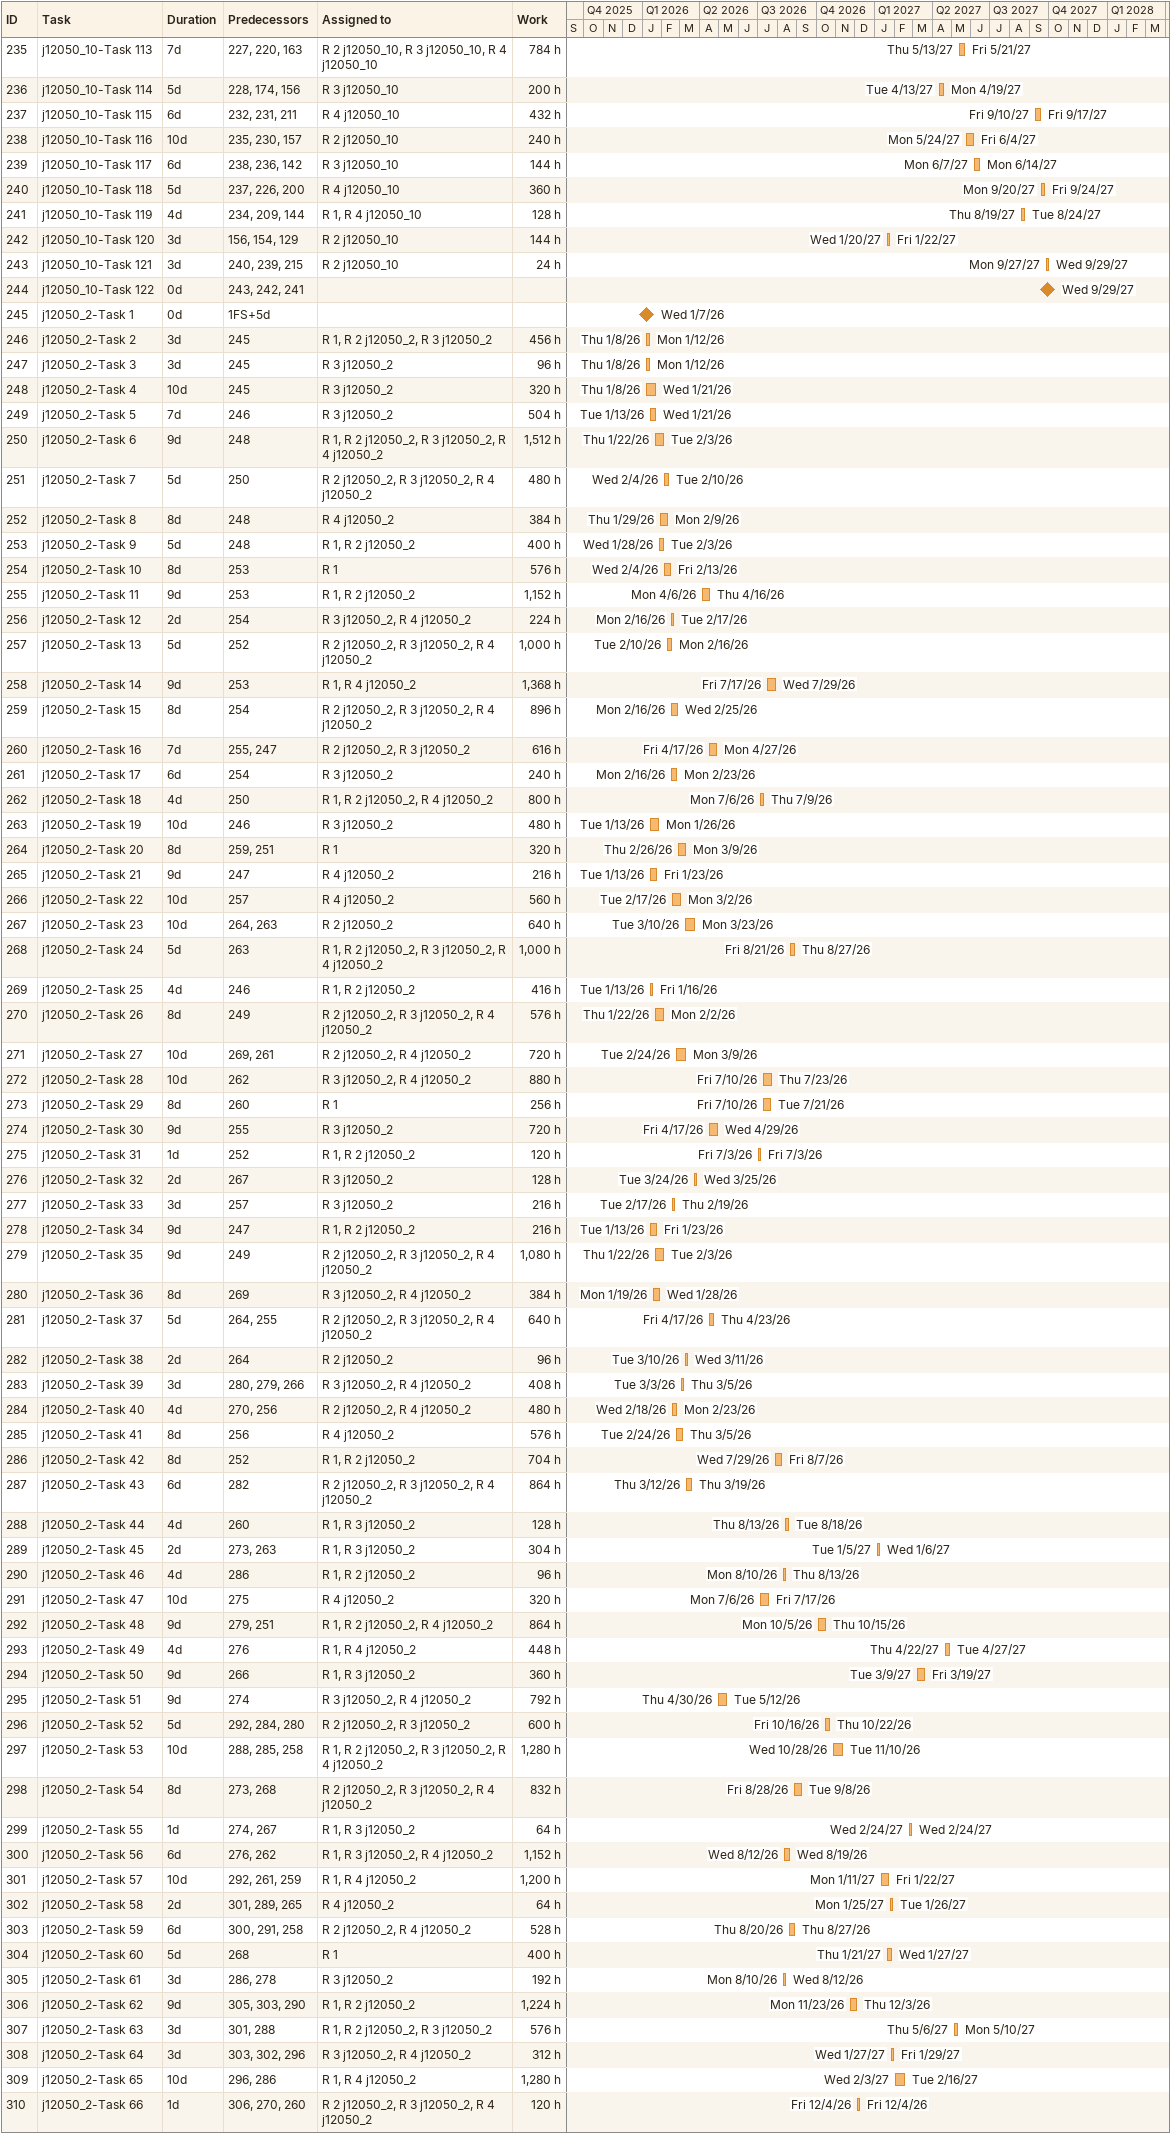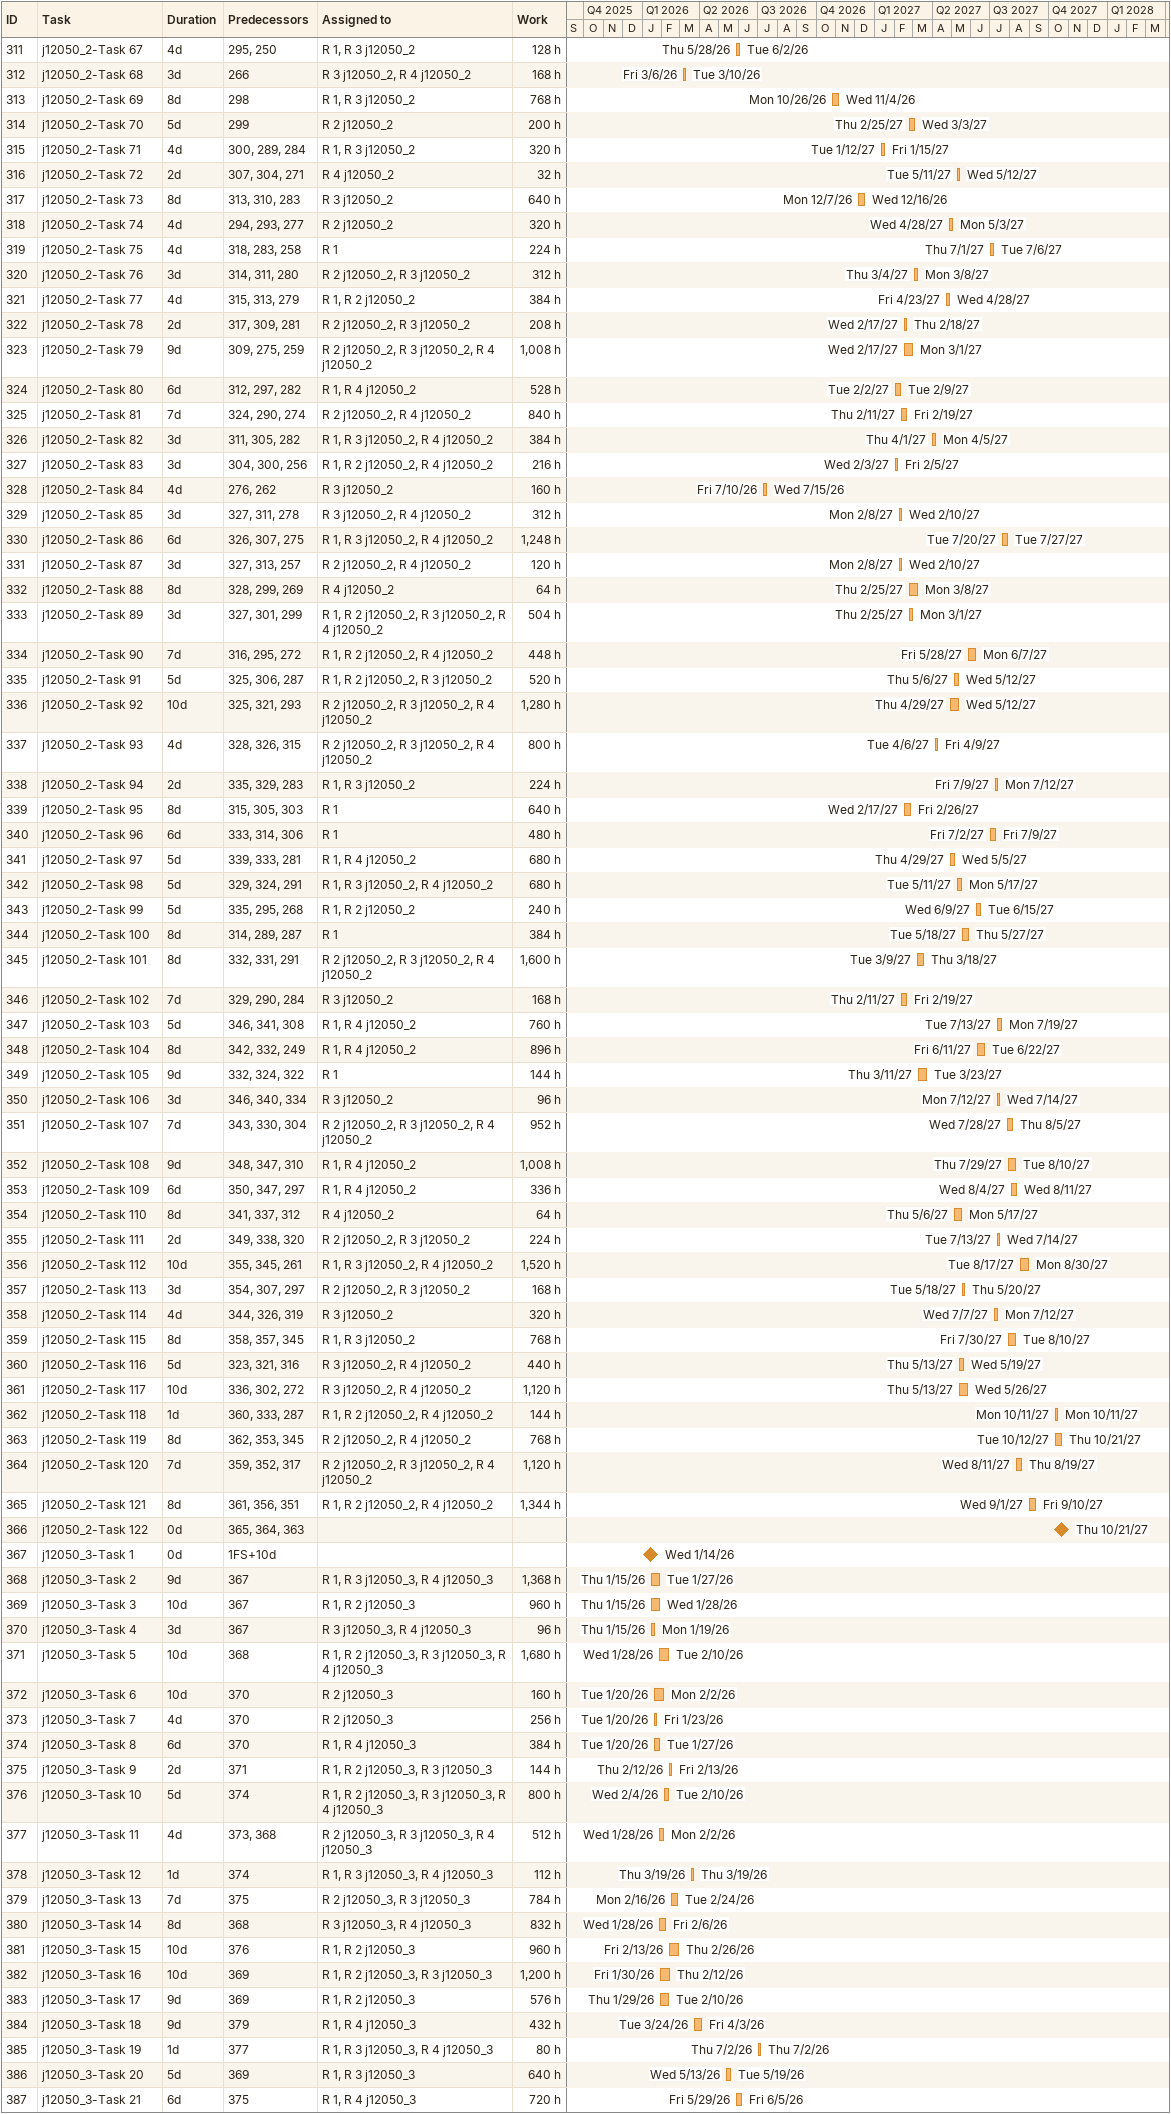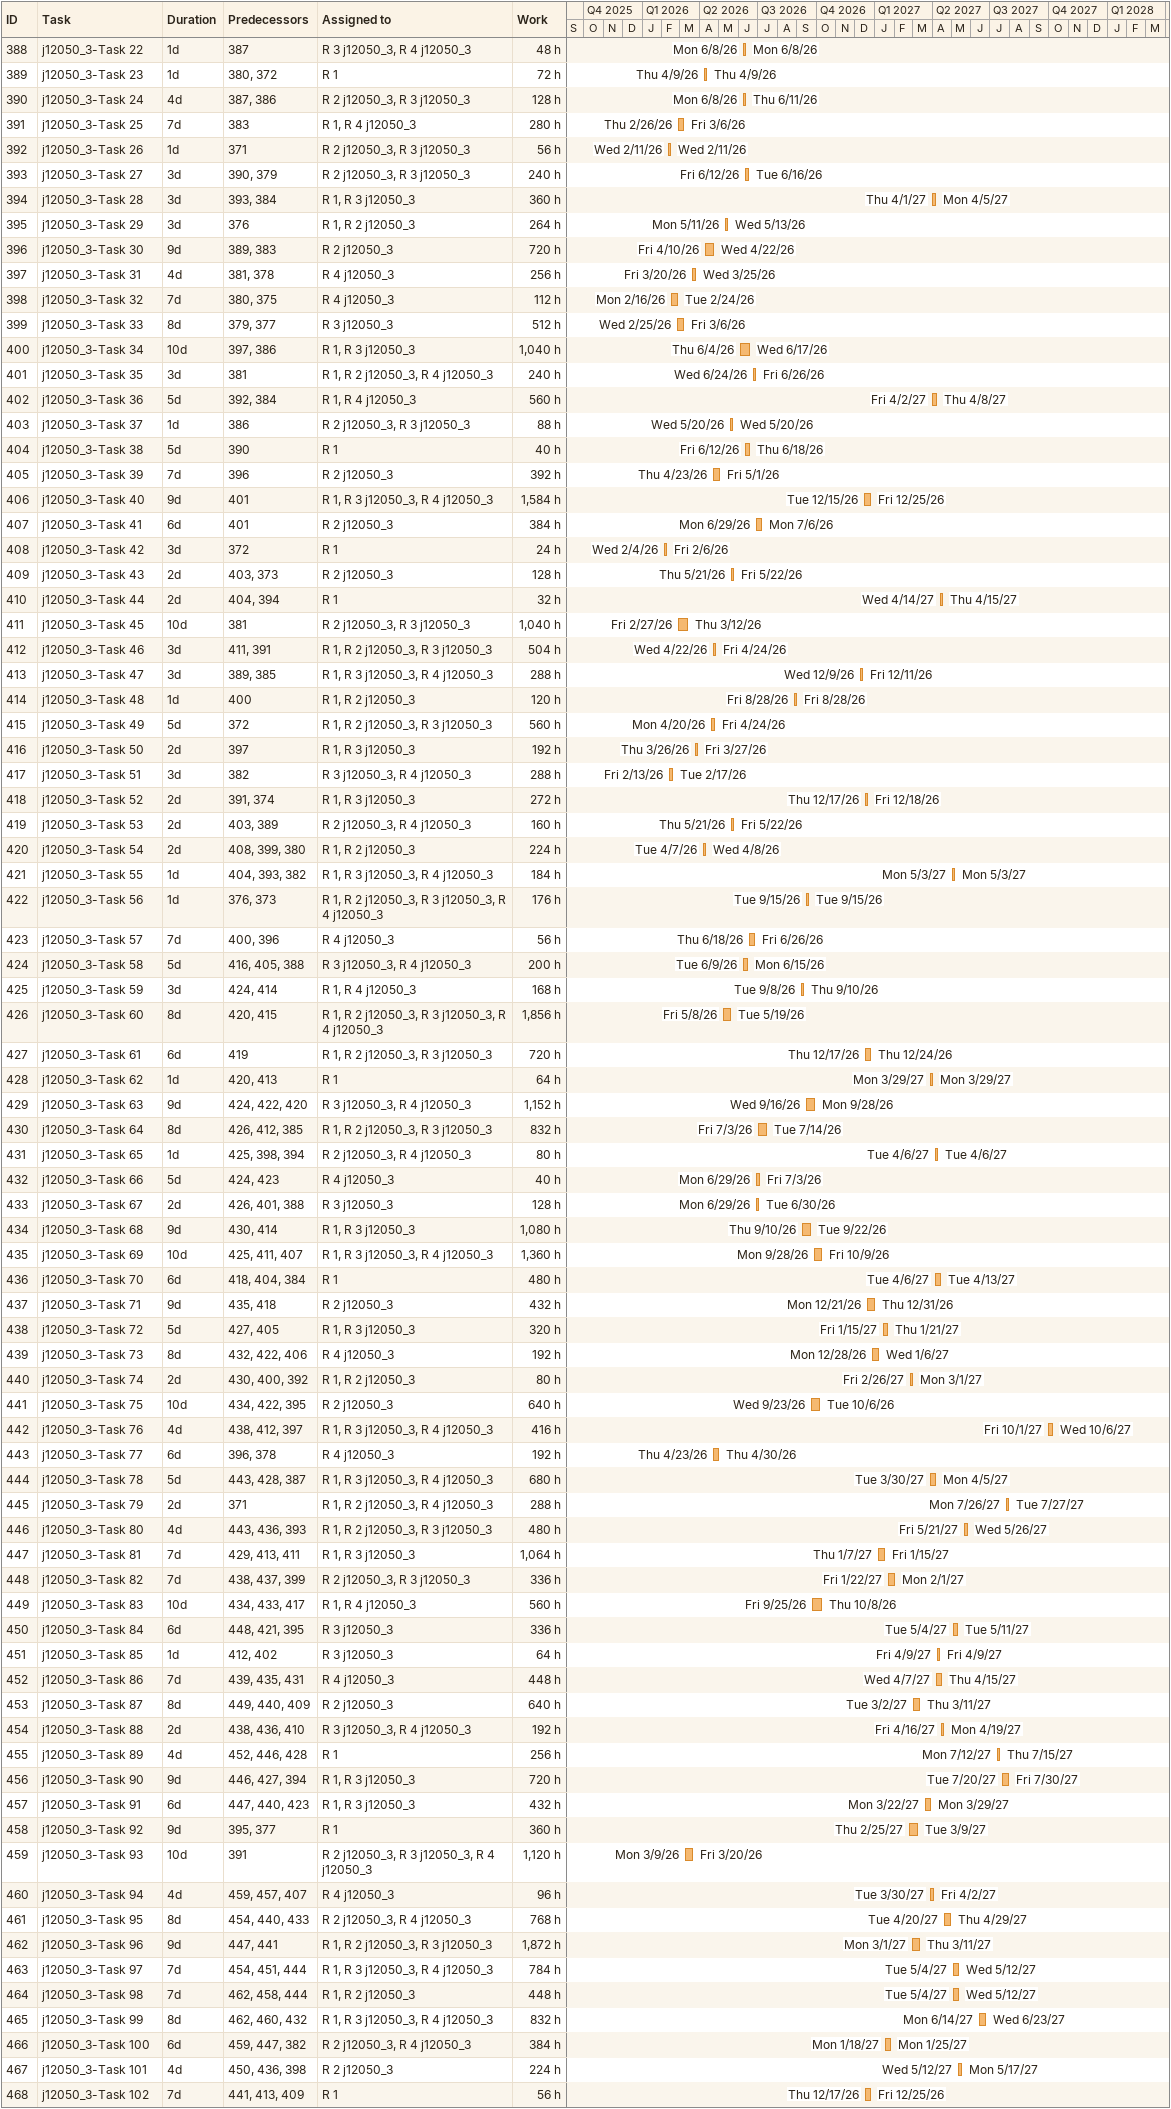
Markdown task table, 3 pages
| ID | Task | Duration | Start | Finish | Predecessors | Resources | Work (h) |
|---|---|---|---|---|---|---|---|
| 235 | j12050_10-Task 113 | 7d | 2027-05-13 | 2027-05-21 | 227, 220, 163 | R 2 j12050_10, R 3 j12050_10, R 4 j12050_10 | 784 |
| 236 | j12050_10-Task 114 | 5d | 2027-04-13 | 2027-04-19 | 228, 174, 156 | R 3 j12050_10 | 200 |
| 237 | j12050_10-Task 115 | 6d | 2027-09-10 | 2027-09-17 | 232, 231, 211 | R 4 j12050_10 | 432 |
| 238 | j12050_10-Task 116 | 10d | 2027-05-24 | 2027-06-04 | 235, 230, 157 | R 2 j12050_10 | 240 |
| 239 | j12050_10-Task 117 | 6d | 2027-06-07 | 2027-06-14 | 238, 236, 142 | R 3 j12050_10 | 144 |
| 240 | j12050_10-Task 118 | 5d | 2027-09-20 | 2027-09-24 | 237, 226, 200 | R 4 j12050_10 | 360 |
| 241 | j12050_10-Task 119 | 4d | 2027-08-19 | 2027-08-24 | 234, 209, 144 | R 1, R 4 j12050_10 | 128 |
| 242 | j12050_10-Task 120 | 3d | 2027-01-20 | 2027-01-22 | 156, 154, 129 | R 2 j12050_10 | 144 |
| 243 | j12050_10-Task 121 | 3d | 2027-09-27 | 2027-09-29 | 240, 239, 215 | R 2 j12050_10 | 24 |
| 244 | j12050_10-Task 122 | 0d | 2027-09-29 | 2027-09-29 | 243, 242, 241 |  |  |
| 245 | j12050_2-Task 1 | 0d | 2026-01-07 | 2026-01-07 | 1FS+5d |  |  |
| 246 | j12050_2-Task 2 | 3d | 2026-01-08 | 2026-01-12 | 245 | R 1, R 2 j12050_2, R 3 j12050_2 | 456 |
| 247 | j12050_2-Task 3 | 3d | 2026-01-08 | 2026-01-12 | 245 | R 3 j12050_2 | 96 |
| 248 | j12050_2-Task 4 | 10d | 2026-01-08 | 2026-01-21 | 245 | R 3 j12050_2 | 320 |
| 249 | j12050_2-Task 5 | 7d | 2026-01-13 | 2026-01-21 | 246 | R 3 j12050_2 | 504 |
| 250 | j12050_2-Task 6 | 9d | 2026-01-22 | 2026-02-03 | 248 | R 1, R 2 j12050_2, R 3 j12050_2, R 4 j12050_2 | 1512 |
| 251 | j12050_2-Task 7 | 5d | 2026-02-04 | 2026-02-10 | 250 | R 2 j12050_2, R 3 j12050_2, R 4 j12050_2 | 480 |
| 252 | j12050_2-Task 8 | 8d | 2026-01-29 | 2026-02-09 | 248 | R 4 j12050_2 | 384 |
| 253 | j12050_2-Task 9 | 5d | 2026-01-28 | 2026-02-03 | 248 | R 1, R 2 j12050_2 | 400 |
| 254 | j12050_2-Task 10 | 8d | 2026-02-04 | 2026-02-13 | 253 | R 1 | 576 |
| 255 | j12050_2-Task 11 | 9d | 2026-04-06 | 2026-04-16 | 253 | R 1, R 2 j12050_2 | 1152 |
| 256 | j12050_2-Task 12 | 2d | 2026-02-16 | 2026-02-17 | 254 | R 3 j12050_2, R 4 j12050_2 | 224 |
| 257 | j12050_2-Task 13 | 5d | 2026-02-10 | 2026-02-16 | 252 | R 2 j12050_2, R 3 j12050_2, R 4 j12050_2 | 1000 |
| 258 | j12050_2-Task 14 | 9d | 2026-07-17 | 2026-07-29 | 253 | R 1, R 4 j12050_2 | 1368 |
| 259 | j12050_2-Task 15 | 8d | 2026-02-16 | 2026-02-25 | 254 | R 2 j12050_2, R 3 j12050_2, R 4 j12050_2 | 896 |
| 260 | j12050_2-Task 16 | 7d | 2026-04-17 | 2026-04-27 | 255, 247 | R 2 j12050_2, R 3 j12050_2 | 616 |
| 261 | j12050_2-Task 17 | 6d | 2026-02-16 | 2026-02-23 | 254 | R 3 j12050_2 | 240 |
| 262 | j12050_2-Task 18 | 4d | 2026-07-06 | 2026-07-09 | 250 | R 1, R 2 j12050_2, R 4 j12050_2 | 800 |
| 263 | j12050_2-Task 19 | 10d | 2026-01-13 | 2026-01-26 | 246 | R 3 j12050_2 | 480 |
| 264 | j12050_2-Task 20 | 8d | 2026-02-26 | 2026-03-09 | 259, 251 | R 1 | 320 |
| 265 | j12050_2-Task 21 | 9d | 2026-01-13 | 2026-01-23 | 247 | R 4 j12050_2 | 216 |
| 266 | j12050_2-Task 22 | 10d | 2026-02-17 | 2026-03-02 | 257 | R 4 j12050_2 | 560 |
| 267 | j12050_2-Task 23 | 10d | 2026-03-10 | 2026-03-23 | 264, 263 | R 2 j12050_2 | 640 |
| 268 | j12050_2-Task 24 | 5d | 2026-08-21 | 2026-08-27 | 263 | R 1, R 2 j12050_2, R 3 j12050_2, R 4 j12050_2 | 1000 |
| 269 | j12050_2-Task 25 | 4d | 2026-01-13 | 2026-01-16 | 246 | R 1, R 2 j12050_2 | 416 |
| 270 | j12050_2-Task 26 | 8d | 2026-01-22 | 2026-02-02 | 249 | R 2 j12050_2, R 3 j12050_2, R 4 j12050_2 | 576 |
| 271 | j12050_2-Task 27 | 10d | 2026-02-24 | 2026-03-09 | 269, 261 | R 2 j12050_2, R 4 j12050_2 | 720 |
| 272 | j12050_2-Task 28 | 10d | 2026-07-10 | 2026-07-23 | 262 | R 3 j12050_2, R 4 j12050_2 | 880 |
| 273 | j12050_2-Task 29 | 8d | 2026-07-10 | 2026-07-21 | 260 | R 1 | 256 |
| 274 | j12050_2-Task 30 | 9d | 2026-04-17 | 2026-04-29 | 255 | R 3 j12050_2 | 720 |
| 275 | j12050_2-Task 31 | 1d | 2026-07-03 | 2026-07-03 | 252 | R 1, R 2 j12050_2 | 120 |
| 276 | j12050_2-Task 32 | 2d | 2026-03-24 | 2026-03-25 | 267 | R 3 j12050_2 | 128 |
| 277 | j12050_2-Task 33 | 3d | 2026-02-17 | 2026-02-19 | 257 | R 3 j12050_2 | 216 |
| 278 | j12050_2-Task 34 | 9d | 2026-01-13 | 2026-01-23 | 247 | R 1, R 2 j12050_2 | 216 |
| 279 | j12050_2-Task 35 | 9d | 2026-01-22 | 2026-02-03 | 249 | R 2 j12050_2, R 3 j12050_2, R 4 j12050_2 | 1080 |
| 280 | j12050_2-Task 36 | 8d | 2026-01-19 | 2026-01-28 | 269 | R 3 j12050_2, R 4 j12050_2 | 384 |
| 281 | j12050_2-Task 37 | 5d | 2026-04-17 | 2026-04-23 | 264, 255 | R 2 j12050_2, R 3 j12050_2, R 4 j12050_2 | 640 |
| 282 | j12050_2-Task 38 | 2d | 2026-03-10 | 2026-03-11 | 264 | R 2 j12050_2 | 96 |
| 283 | j12050_2-Task 39 | 3d | 2026-03-03 | 2026-03-05 | 280, 279, 266 | R 3 j12050_2, R 4 j12050_2 | 408 |
| 284 | j12050_2-Task 40 | 4d | 2026-02-18 | 2026-02-23 | 270, 256 | R 2 j12050_2, R 4 j12050_2 | 480 |
| 285 | j12050_2-Task 41 | 8d | 2026-02-24 | 2026-03-05 | 256 | R 4 j12050_2 | 576 |
| 286 | j12050_2-Task 42 | 8d | 2026-07-29 | 2026-08-07 | 252 | R 1, R 2 j12050_2 | 704 |
| 287 | j12050_2-Task 43 | 6d | 2026-03-12 | 2026-03-19 | 282 | R 2 j12050_2, R 3 j12050_2, R 4 j12050_2 | 864 |
| 288 | j12050_2-Task 44 | 4d | 2026-08-13 | 2026-08-18 | 260 | R 1, R 3 j12050_2 | 128 |
| 289 | j12050_2-Task 45 | 2d | 2027-01-05 | 2027-01-06 | 273, 263 | R 1, R 3 j12050_2 | 304 |
| 290 | j12050_2-Task 46 | 4d | 2026-08-10 | 2026-08-13 | 286 | R 1, R 2 j12050_2 | 96 |
| 291 | j12050_2-Task 47 | 10d | 2026-07-06 | 2026-07-17 | 275 | R 4 j12050_2 | 320 |
| 292 | j12050_2-Task 48 | 9d | 2026-10-05 | 2026-10-15 | 279, 251 | R 1, R 2 j12050_2, R 4 j12050_2 | 864 |
| 293 | j12050_2-Task 49 | 4d | 2027-04-22 | 2027-04-27 | 276 | R 1, R 4 j12050_2 | 448 |
| 294 | j12050_2-Task 50 | 9d | 2027-03-09 | 2027-03-19 | 266 | R 1, R 3 j12050_2 | 360 |
| 295 | j12050_2-Task 51 | 9d | 2026-04-30 | 2026-05-12 | 274 | R 3 j12050_2, R 4 j12050_2 | 792 |
| 296 | j12050_2-Task 52 | 5d | 2026-10-16 | 2026-10-22 | 292, 284, 280 | R 2 j12050_2, R 3 j12050_2 | 600 |
| 297 | j12050_2-Task 53 | 10d | 2026-10-28 | 2026-11-10 | 288, 285, 258 | R 1, R 2 j12050_2, R 3 j12050_2, R 4 j12050_2 | 1280 |
| 298 | j12050_2-Task 54 | 8d | 2026-08-28 | 2026-09-08 | 273, 268 | R 2 j12050_2, R 3 j12050_2, R 4 j12050_2 | 832 |
| 299 | j12050_2-Task 55 | 1d | 2027-02-24 | 2027-02-24 | 274, 267 | R 1, R 3 j12050_2 | 64 |
| 300 | j12050_2-Task 56 | 6d | 2026-08-12 | 2026-08-19 | 276, 262 | R 1, R 3 j12050_2, R 4 j12050_2 | 1152 |
| 301 | j12050_2-Task 57 | 10d | 2027-01-11 | 2027-01-22 | 292, 261, 259 | R 1, R 4 j12050_2 | 1200 |
| 302 | j12050_2-Task 58 | 2d | 2027-01-25 | 2027-01-26 | 301, 289, 265 | R 4 j12050_2 | 64 |
| 303 | j12050_2-Task 59 | 6d | 2026-08-20 | 2026-08-27 | 300, 291, 258 | R 2 j12050_2, R 4 j12050_2 | 528 |
| 304 | j12050_2-Task 60 | 5d | 2027-01-21 | 2027-01-27 | 268 | R 1 | 400 |
| 305 | j12050_2-Task 61 | 3d | 2026-08-10 | 2026-08-12 | 286, 278 | R 3 j12050_2 | 192 |
| 306 | j12050_2-Task 62 | 9d | 2026-11-23 | 2026-12-03 | 305, 303, 290 | R 1, R 2 j12050_2 | 1224 |
| 307 | j12050_2-Task 63 | 3d | 2027-05-06 | 2027-05-10 | 301, 288 | R 1, R 2 j12050_2, R 3 j12050_2 | 576 |
| 308 | j12050_2-Task 64 | 3d | 2027-01-27 | 2027-01-29 | 303, 302, 296 | R 3 j12050_2, R 4 j12050_2 | 312 |
| 309 | j12050_2-Task 65 | 10d | 2027-02-03 | 2027-02-16 | 296, 286 | R 1, R 4 j12050_2 | 1280 |
| 310 | j12050_2-Task 66 | 1d | 2026-12-04 | 2026-12-04 | 306, 270, 260 | R 2 j12050_2, R 3 j12050_2, R 4 j12050_2 | 120 |
| 311 | j12050_2-Task 67 | 4d | 2026-05-28 | 2026-06-02 | 295, 250 | R 1, R 3 j12050_2 | 128 |
| 312 | j12050_2-Task 68 | 3d | 2026-03-06 | 2026-03-10 | 266 | R 3 j12050_2, R 4 j12050_2 | 168 |
| 313 | j12050_2-Task 69 | 8d | 2026-10-26 | 2026-11-04 | 298 | R 1, R 3 j12050_2 | 768 |
| 314 | j12050_2-Task 70 | 5d | 2027-02-25 | 2027-03-03 | 299 | R 2 j12050_2 | 200 |
| 315 | j12050_2-Task 71 | 4d | 2027-01-12 | 2027-01-15 | 300, 289, 284 | R 1, R 3 j12050_2 | 320 |
| 316 | j12050_2-Task 72 | 2d | 2027-05-11 | 2027-05-12 | 307, 304, 271 | R 4 j12050_2 | 32 |
| 317 | j12050_2-Task 73 | 8d | 2026-12-07 | 2026-12-16 | 313, 310, 283 | R 3 j12050_2 | 640 |
| 318 | j12050_2-Task 74 | 4d | 2027-04-28 | 2027-05-03 | 294, 293, 277 | R 2 j12050_2 | 320 |
| 319 | j12050_2-Task 75 | 4d | 2027-07-01 | 2027-07-06 | 318, 283, 258 | R 1 | 224 |
| 320 | j12050_2-Task 76 | 3d | 2027-03-04 | 2027-03-08 | 314, 311, 280 | R 2 j12050_2, R 3 j12050_2 | 312 |
| 321 | j12050_2-Task 77 | 4d | 2027-04-23 | 2027-04-28 | 315, 313, 279 | R 1, R 2 j12050_2 | 384 |
| 322 | j12050_2-Task 78 | 2d | 2027-02-17 | 2027-02-18 | 317, 309, 281 | R 2 j12050_2, R 3 j12050_2 | 208 |
| 323 | j12050_2-Task 79 | 9d | 2027-02-17 | 2027-03-01 | 309, 275, 259 | R 2 j12050_2, R 3 j12050_2, R 4 j12050_2 | 1008 |
| 324 | j12050_2-Task 80 | 6d | 2027-02-02 | 2027-02-09 | 312, 297, 282 | R 1, R 4 j12050_2 | 528 |
| 325 | j12050_2-Task 81 | 7d | 2027-02-11 | 2027-02-19 | 324, 290, 274 | R 2 j12050_2, R 4 j12050_2 | 840 |
| 326 | j12050_2-Task 82 | 3d | 2027-04-01 | 2027-04-05 | 311, 305, 282 | R 1, R 3 j12050_2, R 4 j12050_2 | 384 |
| 327 | j12050_2-Task 83 | 3d | 2027-02-03 | 2027-02-05 | 304, 300, 256 | R 1, R 2 j12050_2, R 4 j12050_2 | 216 |
| 328 | j12050_2-Task 84 | 4d | 2026-07-10 | 2026-07-15 | 276, 262 | R 3 j12050_2 | 160 |
| 329 | j12050_2-Task 85 | 3d | 2027-02-08 | 2027-02-10 | 327, 311, 278 | R 3 j12050_2, R 4 j12050_2 | 312 |
| 330 | j12050_2-Task 86 | 6d | 2027-07-20 | 2027-07-27 | 326, 307, 275 | R 1, R 3 j12050_2, R 4 j12050_2 | 1248 |
| 331 | j12050_2-Task 87 | 3d | 2027-02-08 | 2027-02-10 | 327, 313, 257 | R 2 j12050_2, R 4 j12050_2 | 120 |
| 332 | j12050_2-Task 88 | 8d | 2027-02-25 | 2027-03-08 | 328, 299, 269 | R 4 j12050_2 | 64 |
| 333 | j12050_2-Task 89 | 3d | 2027-02-25 | 2027-03-01 | 327, 301, 299 | R 1, R 2 j12050_2, R 3 j12050_2, R 4 j12050_2 | 504 |
| 334 | j12050_2-Task 90 | 7d | 2027-05-28 | 2027-06-07 | 316, 295, 272 | R 1, R 2 j12050_2, R 4 j12050_2 | 448 |
| 335 | j12050_2-Task 91 | 5d | 2027-05-06 | 2027-05-12 | 325, 306, 287 | R 1, R 2 j12050_2, R 3 j12050_2 | 520 |
| 336 | j12050_2-Task 92 | 10d | 2027-04-29 | 2027-05-12 | 325, 321, 293 | R 2 j12050_2, R 3 j12050_2, R 4 j12050_2 | 1280 |
| 337 | j12050_2-Task 93 | 4d | 2027-04-06 | 2027-04-09 | 328, 326, 315 | R 2 j12050_2, R 3 j12050_2, R 4 j12050_2 | 800 |
| 338 | j12050_2-Task 94 | 2d | 2027-07-09 | 2027-07-12 | 335, 329, 283 | R 1, R 3 j12050_2 | 224 |
| 339 | j12050_2-Task 95 | 8d | 2027-02-17 | 2027-02-26 | 315, 305, 303 | R 1 | 640 |
| 340 | j12050_2-Task 96 | 6d | 2027-07-02 | 2027-07-09 | 333, 314, 306 | R 1 | 480 |
| 341 | j12050_2-Task 97 | 5d | 2027-04-29 | 2027-05-05 | 339, 333, 281 | R 1, R 4 j12050_2 | 680 |
| 342 | j12050_2-Task 98 | 5d | 2027-05-11 | 2027-05-17 | 329, 324, 291 | R 1, R 3 j12050_2, R 4 j12050_2 | 680 |
| 343 | j12050_2-Task 99 | 5d | 2027-06-09 | 2027-06-15 | 335, 295, 268 | R 1, R 2 j12050_2 | 240 |
| 344 | j12050_2-Task 100 | 8d | 2027-05-18 | 2027-05-27 | 314, 289, 287 | R 1 | 384 |
| 345 | j12050_2-Task 101 | 8d | 2027-03-09 | 2027-03-18 | 332, 331, 291 | R 2 j12050_2, R 3 j12050_2, R 4 j12050_2 | 1600 |
| 346 | j12050_2-Task 102 | 7d | 2027-02-11 | 2027-02-19 | 329, 290, 284 | R 3 j12050_2 | 168 |
| 347 | j12050_2-Task 103 | 5d | 2027-07-13 | 2027-07-19 | 346, 341, 308 | R 1, R 4 j12050_2 | 760 |
| 348 | j12050_2-Task 104 | 8d | 2027-06-11 | 2027-06-22 | 342, 332, 249 | R 1, R 4 j12050_2 | 896 |
| 349 | j12050_2-Task 105 | 9d | 2027-03-11 | 2027-03-23 | 332, 324, 322 | R 1 | 144 |
| 350 | j12050_2-Task 106 | 3d | 2027-07-12 | 2027-07-14 | 346, 340, 334 | R 3 j12050_2 | 96 |
| 351 | j12050_2-Task 107 | 7d | 2027-07-28 | 2027-08-05 | 343, 330, 304 | R 2 j12050_2, R 3 j12050_2, R 4 j12050_2 | 952 |
| 352 | j12050_2-Task 108 | 9d | 2027-07-29 | 2027-08-10 | 348, 347, 310 | R 1, R 4 j12050_2 | 1008 |
| 353 | j12050_2-Task 109 | 6d | 2027-08-04 | 2027-08-11 | 350, 347, 297 | R 1, R 4 j12050_2 | 336 |
| 354 | j12050_2-Task 110 | 8d | 2027-05-06 | 2027-05-17 | 341, 337, 312 | R 4 j12050_2 | 64 |
| 355 | j12050_2-Task 111 | 2d | 2027-07-13 | 2027-07-14 | 349, 338, 320 | R 2 j12050_2, R 3 j12050_2 | 224 |
| 356 | j12050_2-Task 112 | 10d | 2027-08-17 | 2027-08-30 | 355, 345, 261 | R 1, R 3 j12050_2, R 4 j12050_2 | 1520 |
| 357 | j12050_2-Task 113 | 3d | 2027-05-18 | 2027-05-20 | 354, 307, 297 | R 2 j12050_2, R 3 j12050_2 | 168 |
| 358 | j12050_2-Task 114 | 4d | 2027-07-07 | 2027-07-12 | 344, 326, 319 | R 3 j12050_2 | 320 |
| 359 | j12050_2-Task 115 | 8d | 2027-07-30 | 2027-08-10 | 358, 357, 345 | R 1, R 3 j12050_2 | 768 |
| 360 | j12050_2-Task 116 | 5d | 2027-05-13 | 2027-05-19 | 323, 321, 316 | R 3 j12050_2, R 4 j12050_2 | 440 |
| 361 | j12050_2-Task 117 | 10d | 2027-05-13 | 2027-05-26 | 336, 302, 272 | R 3 j12050_2, R 4 j12050_2 | 1120 |
| 362 | j12050_2-Task 118 | 1d | 2027-10-11 | 2027-10-11 | 360, 333, 287 | R 1, R 2 j12050_2, R 4 j12050_2 | 144 |
| 363 | j12050_2-Task 119 | 8d | 2027-10-12 | 2027-10-21 | 362, 353, 345 | R 2 j12050_2, R 4 j12050_2 | 768 |
| 364 | j12050_2-Task 120 | 7d | 2027-08-11 | 2027-08-19 | 359, 352, 317 | R 2 j12050_2, R 3 j12050_2, R 4 j12050_2 | 1120 |
| 365 | j12050_2-Task 121 | 8d | 2027-09-01 | 2027-09-10 | 361, 356, 351 | R 1, R 2 j12050_2, R 4 j12050_2 | 1344 |
| 366 | j12050_2-Task 122 | 0d | 2027-10-21 | 2027-10-21 | 365, 364, 363 |  |  |
| 367 | j12050_3-Task 1 | 0d | 2026-01-14 | 2026-01-14 | 1FS+10d |  |  |
| 368 | j12050_3-Task 2 | 9d | 2026-01-15 | 2026-01-27 | 367 | R 1, R 3 j12050_3, R 4 j12050_3 | 1368 |
| 369 | j12050_3-Task 3 | 10d | 2026-01-15 | 2026-01-28 | 367 | R 1, R 2 j12050_3 | 960 |
| 370 | j12050_3-Task 4 | 3d | 2026-01-15 | 2026-01-19 | 367 | R 3 j12050_3, R 4 j12050_3 | 96 |
| 371 | j12050_3-Task 5 | 10d | 2026-01-28 | 2026-02-10 | 368 | R 1, R 2 j12050_3, R 3 j12050_3, R 4 j12050_3 | 1680 |
| 372 | j12050_3-Task 6 | 10d | 2026-01-20 | 2026-02-02 | 370 | R 2 j12050_3 | 160 |
| 373 | j12050_3-Task 7 | 4d | 2026-01-20 | 2026-01-23 | 370 | R 2 j12050_3 | 256 |
| 374 | j12050_3-Task 8 | 6d | 2026-01-20 | 2026-01-27 | 370 | R 1, R 4 j12050_3 | 384 |
| 375 | j12050_3-Task 9 | 2d | 2026-02-12 | 2026-02-13 | 371 | R 1, R 2 j12050_3, R 3 j12050_3 | 144 |
| 376 | j12050_3-Task 10 | 5d | 2026-02-04 | 2026-02-10 | 374 | R 1, R 2 j12050_3, R 3 j12050_3, R 4 j12050_3 | 800 |
| 377 | j12050_3-Task 11 | 4d | 2026-01-28 | 2026-02-02 | 373, 368 | R 2 j12050_3, R 3 j12050_3, R 4 j12050_3 | 512 |
| 378 | j12050_3-Task 12 | 1d | 2026-03-19 | 2026-03-19 | 374 | R 1, R 3 j12050_3, R 4 j12050_3 | 112 |
| 379 | j12050_3-Task 13 | 7d | 2026-02-16 | 2026-02-24 | 375 | R 2 j12050_3, R 3 j12050_3 | 784 |
| 380 | j12050_3-Task 14 | 8d | 2026-01-28 | 2026-02-06 | 368 | R 3 j12050_3, R 4 j12050_3 | 832 |
| 381 | j12050_3-Task 15 | 10d | 2026-02-13 | 2026-02-26 | 376 | R 1, R 2 j12050_3 | 960 |
| 382 | j12050_3-Task 16 | 10d | 2026-01-30 | 2026-02-12 | 369 | R 1, R 2 j12050_3, R 3 j12050_3 | 1200 |
| 383 | j12050_3-Task 17 | 9d | 2026-01-29 | 2026-02-10 | 369 | R 1, R 2 j12050_3 | 576 |
| 384 | j12050_3-Task 18 | 9d | 2026-03-24 | 2026-04-03 | 379 | R 1, R 4 j12050_3 | 432 |
| 385 | j12050_3-Task 19 | 1d | 2026-07-02 | 2026-07-02 | 377 | R 1, R 3 j12050_3, R 4 j12050_3 | 80 |
| 386 | j12050_3-Task 20 | 5d | 2026-05-13 | 2026-05-19 | 369 | R 1, R 3 j12050_3 | 640 |
| 387 | j12050_3-Task 21 | 6d | 2026-05-29 | 2026-06-05 | 375 | R 1, R 4 j12050_3 | 720 |
| 388 | j12050_3-Task 22 | 1d | 2026-06-08 | 2026-06-08 | 387 | R 3 j12050_3, R 4 j12050_3 | 48 |
| 389 | j12050_3-Task 23 | 1d | 2026-04-09 | 2026-04-09 | 380, 372 | R 1 | 72 |
| 390 | j12050_3-Task 24 | 4d | 2026-06-08 | 2026-06-11 | 387, 386 | R 2 j12050_3, R 3 j12050_3 | 128 |
| 391 | j12050_3-Task 25 | 7d | 2026-02-26 | 2026-03-06 | 383 | R 1, R 4 j12050_3 | 280 |
| 392 | j12050_3-Task 26 | 1d | 2026-02-11 | 2026-02-11 | 371 | R 2 j12050_3, R 3 j12050_3 | 56 |
| 393 | j12050_3-Task 27 | 3d | 2026-06-12 | 2026-06-16 | 390, 379 | R 2 j12050_3, R 3 j12050_3 | 240 |
| 394 | j12050_3-Task 28 | 3d | 2027-04-01 | 2027-04-05 | 393, 384 | R 1, R 3 j12050_3 | 360 |
| 395 | j12050_3-Task 29 | 3d | 2026-05-11 | 2026-05-13 | 376 | R 1, R 2 j12050_3 | 264 |
| 396 | j12050_3-Task 30 | 9d | 2026-04-10 | 2026-04-22 | 389, 383 | R 2 j12050_3 | 720 |
| 397 | j12050_3-Task 31 | 4d | 2026-03-20 | 2026-03-25 | 381, 378 | R 4 j12050_3 | 256 |
| 398 | j12050_3-Task 32 | 7d | 2026-02-16 | 2026-02-24 | 380, 375 | R 4 j12050_3 | 112 |
| 399 | j12050_3-Task 33 | 8d | 2026-02-25 | 2026-03-06 | 379, 377 | R 3 j12050_3 | 512 |
| 400 | j12050_3-Task 34 | 10d | 2026-06-04 | 2026-06-17 | 397, 386 | R 1, R 3 j12050_3 | 1040 |
| 401 | j12050_3-Task 35 | 3d | 2026-06-24 | 2026-06-26 | 381 | R 1, R 2 j12050_3, R 4 j12050_3 | 240 |
| 402 | j12050_3-Task 36 | 5d | 2027-04-02 | 2027-04-08 | 392, 384 | R 1, R 4 j12050_3 | 560 |
| 403 | j12050_3-Task 37 | 1d | 2026-05-20 | 2026-05-20 | 386 | R 2 j12050_3, R 3 j12050_3 | 88 |
| 404 | j12050_3-Task 38 | 5d | 2026-06-12 | 2026-06-18 | 390 | R 1 | 40 |
| 405 | j12050_3-Task 39 | 7d | 2026-04-23 | 2026-05-01 | 396 | R 2 j12050_3 | 392 |
| 406 | j12050_3-Task 40 | 9d | 2026-12-15 | 2026-12-25 | 401 | R 1, R 3 j12050_3, R 4 j12050_3 | 1584 |
| 407 | j12050_3-Task 41 | 6d | 2026-06-29 | 2026-07-06 | 401 | R 2 j12050_3 | 384 |
| 408 | j12050_3-Task 42 | 3d | 2026-02-04 | 2026-02-06 | 372 | R 1 | 24 |
| 409 | j12050_3-Task 43 | 2d | 2026-05-21 | 2026-05-22 | 403, 373 | R 2 j12050_3 | 128 |
| 410 | j12050_3-Task 44 | 2d | 2027-04-14 | 2027-04-15 | 404, 394 | R 1 | 32 |
| 411 | j12050_3-Task 45 | 10d | 2026-02-27 | 2026-03-12 | 381 | R 2 j12050_3, R 3 j12050_3 | 1040 |
| 412 | j12050_3-Task 46 | 3d | 2026-04-22 | 2026-04-24 | 411, 391 | R 1, R 2 j12050_3, R 3 j12050_3 | 504 |
| 413 | j12050_3-Task 47 | 3d | 2026-12-09 | 2026-12-11 | 389, 385 | R 1, R 3 j12050_3, R 4 j12050_3 | 288 |
| 414 | j12050_3-Task 48 | 1d | 2026-08-28 | 2026-08-28 | 400 | R 1, R 2 j12050_3 | 120 |
| 415 | j12050_3-Task 49 | 5d | 2026-04-20 | 2026-04-24 | 372 | R 1, R 2 j12050_3, R 3 j12050_3 | 560 |
| 416 | j12050_3-Task 50 | 2d | 2026-03-26 | 2026-03-27 | 397 | R 1, R 3 j12050_3 | 192 |
| 417 | j12050_3-Task 51 | 3d | 2026-02-13 | 2026-02-17 | 382 | R 3 j12050_3, R 4 j12050_3 | 288 |
| 418 | j12050_3-Task 52 | 2d | 2026-12-17 | 2026-12-18 | 391, 374 | R 1, R 3 j12050_3 | 272 |
| 419 | j12050_3-Task 53 | 2d | 2026-05-21 | 2026-05-22 | 403, 389 | R 2 j12050_3, R 4 j12050_3 | 160 |
| 420 | j12050_3-Task 54 | 2d | 2026-04-07 | 2026-04-08 | 408, 399, 380 | R 1, R 2 j12050_3 | 224 |
| 421 | j12050_3-Task 55 | 1d | 2027-05-03 | 2027-05-03 | 404, 393, 382 | R 1, R 3 j12050_3, R 4 j12050_3 | 184 |
| 422 | j12050_3-Task 56 | 1d | 2026-09-15 | 2026-09-15 | 376, 373 | R 1, R 2 j12050_3, R 3 j12050_3, R 4 j12050_3 | 176 |
| 423 | j12050_3-Task 57 | 7d | 2026-06-18 | 2026-06-26 | 400, 396 | R 4 j12050_3 | 56 |
| 424 | j12050_3-Task 58 | 5d | 2026-06-09 | 2026-06-15 | 416, 405, 388 | R 3 j12050_3, R 4 j12050_3 | 200 |
| 425 | j12050_3-Task 59 | 3d | 2026-09-08 | 2026-09-10 | 424, 414 | R 1, R 4 j12050_3 | 168 |
| 426 | j12050_3-Task 60 | 8d | 2026-05-08 | 2026-05-19 | 420, 415 | R 1, R 2 j12050_3, R 3 j12050_3, R 4 j12050_3 | 1856 |
| 427 | j12050_3-Task 61 | 6d | 2026-12-17 | 2026-12-24 | 419 | R 1, R 2 j12050_3, R 3 j12050_3 | 720 |
| 428 | j12050_3-Task 62 | 1d | 2027-03-29 | 2027-03-29 | 420, 413 | R 1 | 64 |
| 429 | j12050_3-Task 63 | 9d | 2026-09-16 | 2026-09-28 | 424, 422, 420 | R 3 j12050_3, R 4 j12050_3 | 1152 |
| 430 | j12050_3-Task 64 | 8d | 2026-07-03 | 2026-07-14 | 426, 412, 385 | R 1, R 2 j12050_3, R 3 j12050_3 | 832 |
| 431 | j12050_3-Task 65 | 1d | 2027-04-06 | 2027-04-06 | 425, 398, 394 | R 2 j12050_3, R 4 j12050_3 | 80 |
| 432 | j12050_3-Task 66 | 5d | 2026-06-29 | 2026-07-03 | 424, 423 | R 4 j12050_3 | 40 |
| 433 | j12050_3-Task 67 | 2d | 2026-06-29 | 2026-06-30 | 426, 401, 388 | R 3 j12050_3 | 128 |
| 434 | j12050_3-Task 68 | 9d | 2026-09-10 | 2026-09-22 | 430, 414 | R 1, R 3 j12050_3 | 1080 |
| 435 | j12050_3-Task 69 | 10d | 2026-09-28 | 2026-10-09 | 425, 411, 407 | R 1, R 3 j12050_3, R 4 j12050_3 | 1360 |
| 436 | j12050_3-Task 70 | 6d | 2027-04-06 | 2027-04-13 | 418, 404, 384 | R 1 | 480 |
| 437 | j12050_3-Task 71 | 9d | 2026-12-21 | 2026-12-31 | 435, 418 | R 2 j12050_3 | 432 |
| 438 | j12050_3-Task 72 | 5d | 2027-01-15 | 2027-01-21 | 427, 405 | R 1, R 3 j12050_3 | 320 |
| 439 | j12050_3-Task 73 | 8d | 2026-12-28 | 2027-01-06 | 432, 422, 406 | R 4 j12050_3 | 192 |
| 440 | j12050_3-Task 74 | 2d | 2027-02-26 | 2027-03-01 | 430, 400, 392 | R 1, R 2 j12050_3 | 80 |
| 441 | j12050_3-Task 75 | 10d | 2026-09-23 | 2026-10-06 | 434, 422, 395 | R 2 j12050_3 | 640 |
| 442 | j12050_3-Task 76 | 4d | 2027-10-01 | 2027-10-06 | 438, 412, 397 | R 1, R 3 j12050_3, R 4 j12050_3 | 416 |
| 443 | j12050_3-Task 77 | 6d | 2026-04-23 | 2026-04-30 | 396, 378 | R 4 j12050_3 | 192 |
| 444 | j12050_3-Task 78 | 5d | 2027-03-30 | 2027-04-05 | 443, 428, 387 | R 1, R 3 j12050_3, R 4 j12050_3 | 680 |
| 445 | j12050_3-Task 79 | 2d | 2027-07-26 | 2027-07-27 | 371 | R 1, R 2 j12050_3, R 4 j12050_3 | 288 |
| 446 | j12050_3-Task 80 | 4d | 2027-05-21 | 2027-05-26 | 443, 436, 393 | R 1, R 2 j12050_3, R 3 j12050_3 | 480 |
| 447 | j12050_3-Task 81 | 7d | 2027-01-07 | 2027-01-15 | 429, 413, 411 | R 1, R 3 j12050_3 | 1064 |
| 448 | j12050_3-Task 82 | 7d | 2027-01-22 | 2027-02-01 | 438, 437, 399 | R 2 j12050_3, R 3 j12050_3 | 336 |
| 449 | j12050_3-Task 83 | 10d | 2026-09-25 | 2026-10-08 | 434, 433, 417 | R 1, R 4 j12050_3 | 560 |
| 450 | j12050_3-Task 84 | 6d | 2027-05-04 | 2027-05-11 | 448, 421, 395 | R 3 j12050_3 | 336 |
| 451 | j12050_3-Task 85 | 1d | 2027-04-09 | 2027-04-09 | 412, 402 | R 3 j12050_3 | 64 |
| 452 | j12050_3-Task 86 | 7d | 2027-04-07 | 2027-04-15 | 439, 435, 431 | R 4 j12050_3 | 448 |
| 453 | j12050_3-Task 87 | 8d | 2027-03-02 | 2027-03-11 | 449, 440, 409 | R 2 j12050_3 | 640 |
| 454 | j12050_3-Task 88 | 2d | 2027-04-16 | 2027-04-19 | 438, 436, 410 | R 3 j12050_3, R 4 j12050_3 | 192 |
| 455 | j12050_3-Task 89 | 4d | 2027-07-12 | 2027-07-15 | 452, 446, 428 | R 1 | 256 |
| 456 | j12050_3-Task 90 | 9d | 2027-07-20 | 2027-07-30 | 446, 427, 394 | R 1, R 3 j12050_3 | 720 |
| 457 | j12050_3-Task 91 | 6d | 2027-03-22 | 2027-03-29 | 447, 440, 423 | R 1, R 3 j12050_3 | 432 |
| 458 | j12050_3-Task 92 | 9d | 2027-02-25 | 2027-03-09 | 395, 377 | R 1 | 360 |
| 459 | j12050_3-Task 93 | 10d | 2026-03-09 | 2026-03-20 | 391 | R 2 j12050_3, R 3 j12050_3, R 4 j12050_3 | 1120 |
| 460 | j12050_3-Task 94 | 4d | 2027-03-30 | 2027-04-02 | 459, 457, 407 | R 4 j12050_3 | 96 |
| 461 | j12050_3-Task 95 | 8d | 2027-04-20 | 2027-04-29 | 454, 440, 433 | R 2 j12050_3, R 4 j12050_3 | 768 |
| 462 | j12050_3-Task 96 | 9d | 2027-03-01 | 2027-03-11 | 447, 441 | R 1, R 2 j12050_3, R 3 j12050_3 | 1872 |
| 463 | j12050_3-Task 97 | 7d | 2027-05-04 | 2027-05-12 | 454, 451, 444 | R 1, R 3 j12050_3, R 4 j12050_3 | 784 |
| 464 | j12050_3-Task 98 | 7d | 2027-05-04 | 2027-05-12 | 462, 458, 444 | R 1, R 2 j12050_3 | 448 |
| 465 | j12050_3-Task 99 | 8d | 2027-06-14 | 2027-06-23 | 462, 460, 432 | R 1, R 3 j12050_3, R 4 j12050_3 | 832 |
| 466 | j12050_3-Task 100 | 6d | 2027-01-18 | 2027-01-25 | 459, 447, 382 | R 2 j12050_3, R 4 j12050_3 | 384 |
| 467 | j12050_3-Task 101 | 4d | 2027-05-12 | 2027-05-17 | 450, 436, 398 | R 2 j12050_3 | 224 |
| 468 | j12050_3-Task 102 | 7d | 2026-12-17 | 2026-12-25 | 441, 413, 409 | R 1 | 56 |
